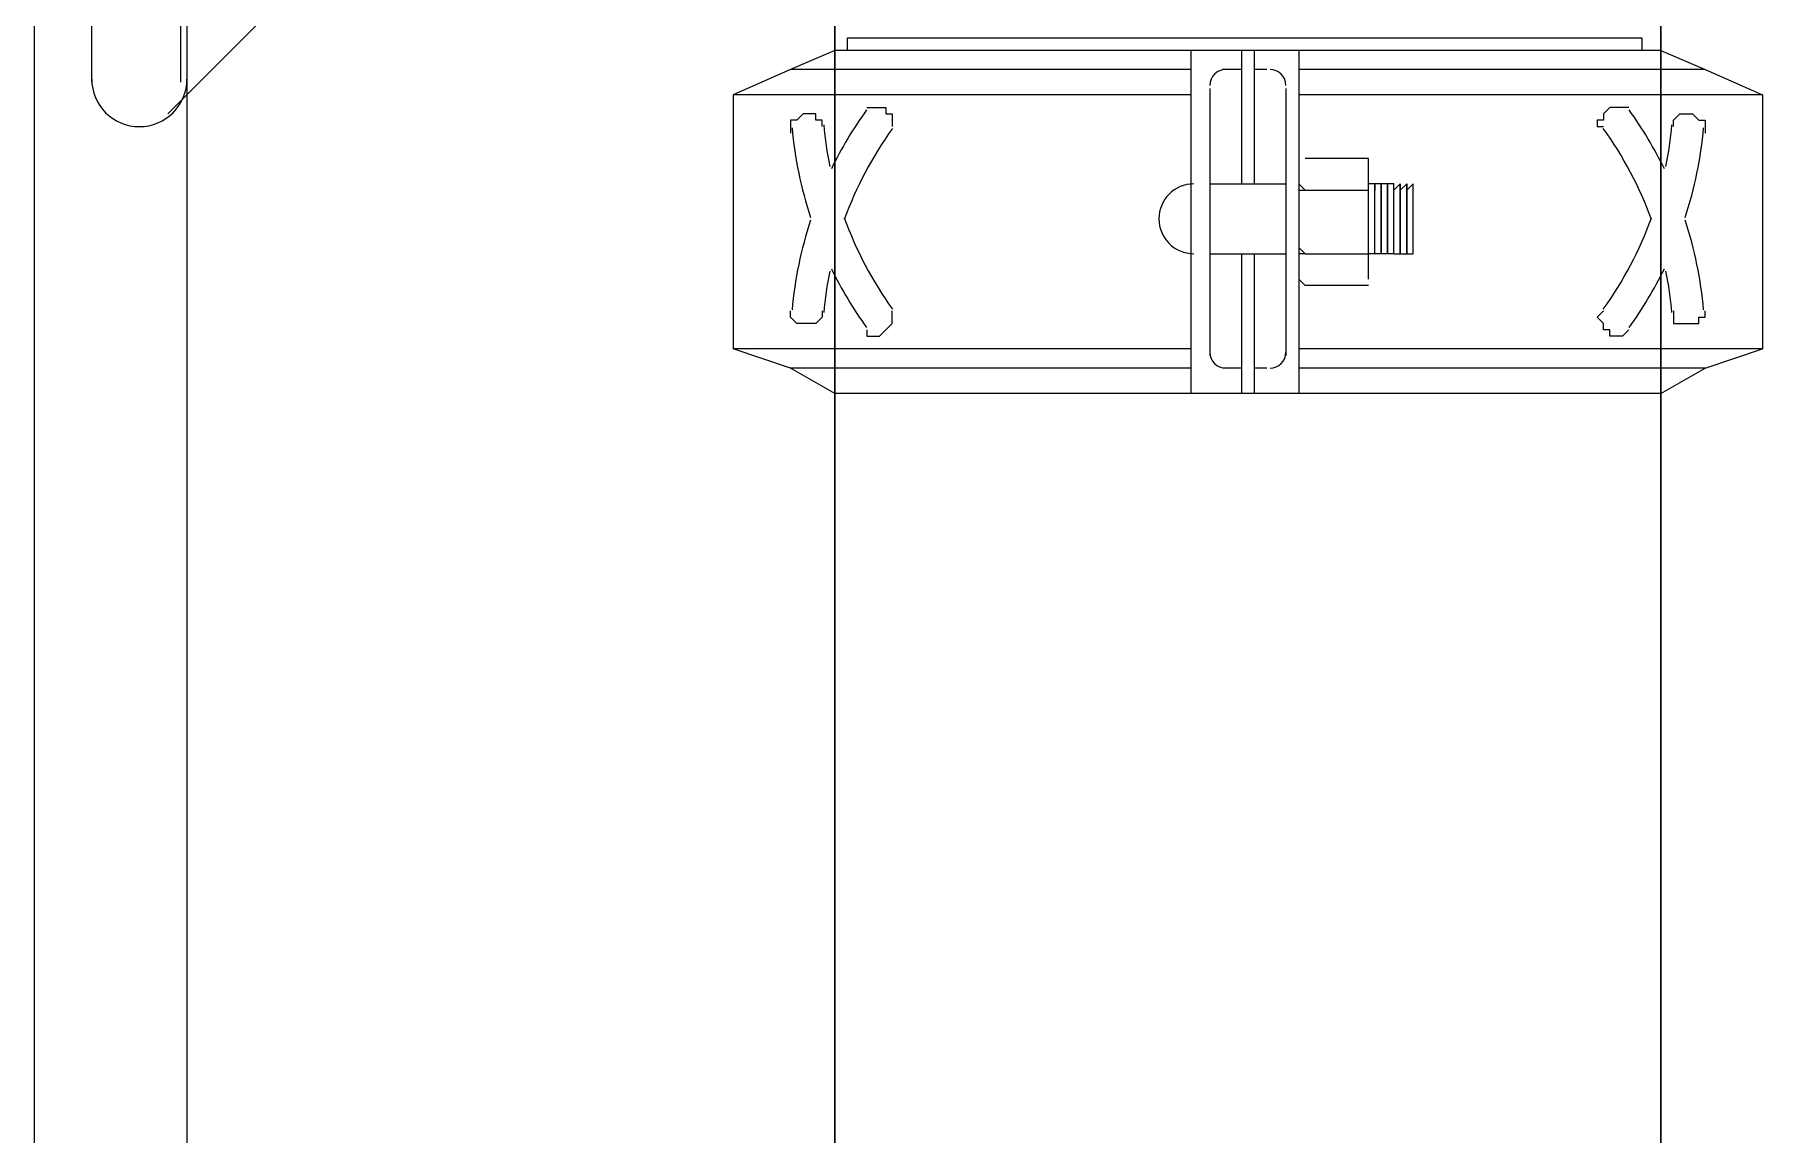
# Model space of a CAD drawing. Header units: millimetres. Extents: x 28 to 201, y 462 to 575.
# Drawn here: x 122.9709 to 123.2103, y 559.3732 to 559.5256 of the extents above; entities that cross this region are included whole.
import ezdxf

# ---------------------------------------------------------------- set-up
doc = ezdxf.new("R2010")
doc.units = ezdxf.units.MM
doc.layers.add('1- 3', color=3, linetype='Continuous')

# ---------------------------------------------------------------- blocks, each defined once
blk = doc.blocks.new('CTOBOM')
at = {"color": 0, "lineweight": 20}
for p, q in [((5.86769, -0.56935), (6.40984, -0.56935)), ((6.40984, -0.59047), (5.86769, -0.59047))]:
    blk.add_line(p, q, dxfattribs=at)
for points in [[(5.92666, -0.359), (5.93018, -0.35108)], [(5.93018, -0.35108), (5.96538, -0.35108)], [(5.93018, -0.35108), (5.93018, -0.41533)], [(5.96538, -0.35108), (5.96538, -0.41533)], [(5.96802, -0.359), (5.96538, -0.35108)], [(5.92402, -0.36516), (5.92666, -0.359)], [(5.92666, -0.359), (5.92666, -0.41533)], [(5.93458, -0.3634), (5.9337, -0.3634), (5.93282, -0.36252), (5.93282, -0.36164), (5.93282, -0.36076), (5.9337, -0.35988), (5.9337, -0.359), (5.93458, -0.359), (5.93546, -0.359)], [(5.9601, -0.3634), (5.96098, -0.3634), (5.96186, -0.3634), (5.96186, -0.36252), (5.96186, -0.36164), (5.96186, -0.36076), (5.96186, -0.35988), (5.96098, -0.35988), (5.96098, -0.359), (5.9601, -0.359)], [(5.97154, -0.36516), (5.96802, -0.359)], [(5.96802, -0.359), (5.96802, -0.41533)], [(4.88285, -0.47958), (6.57882, -0.47958), (6.57882, -0.36516), (5.37659, -0.36516)], [(4.88725, -0.36516), (8.15862, -0.36516)], [(8.72893, -0.36516), (5.77264, -0.36516)], [(5.92402, -0.36516), (5.92402, -0.47958)], [(5.97154, -0.36516), (5.97154, -0.47958)], [(5.92402, -0.47782), (5.92226, -0.47782), (5.92226, -0.3678), (5.92402, -0.3678), (5.92402, -0.47782)], [(5.93194, -0.36957), (5.93194, -0.37045), (5.93194, -0.37133), (5.93194, -0.37221), (5.93282, -0.37309), (5.9337, -0.37309), (5.9337, -0.37397), (5.93458, -0.37397), (5.93458, -0.37309)], [(5.96274, -0.36957), (5.96362, -0.37045), (5.96362, -0.37133), (5.96362, -0.37221), (5.96274, -0.37221), (5.96274, -0.37309), (5.96186, -0.37309), (5.96098, -0.37397), (5.9601, -0.37309)], [(5.9425, -0.39949), (5.94338, -0.40037)], [(5.95218, -0.40213), (5.95218, -0.40125), (5.95218, -0.40037), (5.95218, -0.39949), (5.9425, -0.39949)], [(5.9425, -0.39949), (5.9425, -0.39949)], [(5.95218, -0.39949), (5.9425, -0.39949)], [(5.95218, -0.39949), (5.95218, -0.39949)], [(5.9425, -0.40037), (5.94338, -0.40125)], [(5.9425, -0.40037), (5.9425, -0.40037)], [(5.9425, -0.40125), (5.94338, -0.40213)], [(5.9425, -0.40125), (5.9425, -0.40125)], [(5.9425, -0.40213), (5.9425, -0.40301), (5.9425, -0.40389), (5.9425, -0.40477), (5.9425, -0.40565)], [(5.95218, -0.40213), (5.9425, -0.40213)], [(5.95218, -0.40037), (5.95218, -0.40037)], [(5.95218, -0.40125), (5.95218, -0.40125)], [(5.95218, -0.40213), (5.95218, -0.40301), (5.95218, -0.40389)], [(5.9425, -0.40301), (5.94338, -0.40301)], [(5.9425, -0.40389), (5.94338, -0.40389)], [(5.95218, -0.40301), (5.95218, -0.40301)], [(5.95218, -0.40389), (5.95218, -0.40477)], [(5.95218, -0.40389), (5.95218, -0.40389)], [(5.9557, -0.40565), (5.9557, -0.40565), (5.93898, -0.40565), (5.93898, -0.41445)], [(5.95218, -0.40477), (5.9425, -0.40477)], [(5.9425, -0.40477), (5.94338, -0.40477)], [(5.95218, -0.40477), (5.9425, -0.40477)], [(5.94338, -0.41445), (5.94338, -0.40565), (5.9425, -0.40565)], [(5.94338, -0.40565), (5.94338, -0.40565)], [(5.95218, -0.41445), (5.95218, -0.40565), (5.9513, -0.40565)], [(5.95218, -0.40477), (5.95218, -0.40565)], [(5.95218, -0.40477), (5.95218, -0.40477)], [(5.95658, -0.40565), (5.95658, -0.41445), (5.9557, -0.41533)], [(5.92402, -0.41533), (5.97154, -0.41533)], [(5.94338, -0.41533), (5.94338, -0.41445), (5.9425, -0.41533)], [(5.9513, -0.41533), (5.95218, -0.41445), (5.95218, -0.41533)], [(5.9293, -0.41709), (5.96626, -0.41709)], [(5.9425, -0.42765), (5.9425, -0.41709)], [(5.95218, -0.42765), (5.95218, -0.41709)], [(5.92666, -0.41973), (5.92666, -0.42149)], [(5.96802, -0.41973), (5.96802, -0.42149)], [(5.92402, -0.42149), (5.9425, -0.42149)], [(5.92402, -0.42325), (5.9425, -0.42325)], [(5.92666, -0.42325), (5.92666, -0.42589)], [(5.95218, -0.42149), (5.97154, -0.42149)], [(5.95218, -0.42325), (5.97154, -0.42325)], [(5.96802, -0.42325), (5.96802, -0.42589)], [(5.9293, -0.42765), (5.96626, -0.42765)], [(5.92402, -0.43029), (5.97154, -0.43029)], [(5.92666, -0.43029), (5.92666, -0.48574)], [(5.93018, -0.43029), (5.93018, -0.49366)], [(5.96538, -0.43029), (5.96538, -0.49366)], [(5.96802, -0.43029), (5.96802, -0.48574)], [(5.93194, -0.47518), (5.93194, -0.4743), (5.93194, -0.47342), (5.93194, -0.47254), (5.93282, -0.47254), (5.93282, -0.47166), (5.9337, -0.47166), (5.93458, -0.47166)], [(5.96274, -0.47518), (5.96362, -0.47518), (5.96362, -0.4743), (5.96362, -0.47342), (5.96274, -0.47254), (5.96186, -0.47166), (5.96098, -0.47166), (5.9601, -0.47166)], [(8.15862, -0.47958), (4.88285, -0.47958)], [(8.72893, -0.47958), (5.77264, -0.47958)], [(5.92402, -0.47958), (5.92666, -0.48574)], [(5.97154, -0.47958), (5.96802, -0.48574), (5.96538, -0.49366)], [(5.93458, -0.48134), (5.9337, -0.48134), (5.9337, -0.48222), (5.93282, -0.48222), (5.93282, -0.4831), (5.93282, -0.48398), (5.9337, -0.48486), (5.9337, -0.48574), (5.93458, -0.48574), (5.93546, -0.48574)], [(5.9601, -0.48134), (5.96098, -0.48134), (5.96186, -0.48222), (5.96186, -0.4831), (5.96186, -0.48398), (5.96186, -0.48486), (5.96098, -0.48574), (5.9601, -0.48574)], [(5.92666, -0.48574), (5.93018, -0.49366)], [(5.93018, -0.49366), (5.96538, -0.49366)], [(5.88353, -0.5227), (5.93282, -0.57199)], [(5.87737, -0.57023), (5.92842, -0.57023)], [(5.92842, -0.58255), (5.814, -0.58255)]]:
    blk.add_lwpolyline(points, dxfattribs=at)
for points in [[(5.94715, -0.36179), (5.94312, -0.36046), (5.93895, -0.35961), (5.93473, -0.35923)], [(5.95995, -0.35923), (5.95573, -0.35961), (5.95156, -0.36046), (5.94753, -0.36179)], [(5.94009, -0.36446), (5.93819, -0.36407), (5.93627, -0.36378), (5.93434, -0.36361)], [(5.96034, -0.36361), (5.95841, -0.36378), (5.95649, -0.36407), (5.95459, -0.36446)], [(5.94042, -0.36467), (5.93757, -0.36606), (5.93484, -0.3677), (5.93226, -0.36956)], [(5.96242, -0.36956), (5.95984, -0.3677), (5.95711, -0.36606), (5.95426, -0.36467)], [(5.94746, -0.36646), (5.94296, -0.36809), (5.93871, -0.37033), (5.93483, -0.37313)], [(5.95985, -0.37313), (5.95597, -0.37033), (5.95172, -0.36809), (5.94722, -0.36646)], [(5.92886, -0.41709), (5.92764, -0.41709), (5.92666, -0.41808), (5.92666, -0.41929)], [(5.96802, -0.41929), (5.96802, -0.41808), (5.96704, -0.41709), (5.96582, -0.41709)], [(5.92666, -0.42545), (5.92666, -0.42667), (5.92764, -0.42765), (5.92886, -0.42765)], [(5.96582, -0.42765), (5.96704, -0.42765), (5.96802, -0.42667), (5.96802, -0.42545)], [(5.93483, -0.47162), (5.93871, -0.47441), (5.94296, -0.47666), (5.94746, -0.47828)], [(5.94722, -0.47828), (5.95172, -0.47666), (5.95597, -0.47441), (5.95985, -0.47162)], [(5.93226, -0.47519), (5.93484, -0.47705), (5.93757, -0.47868), (5.94042, -0.48007)], [(5.95426, -0.48007), (5.95711, -0.47868), (5.95984, -0.47705), (5.96242, -0.47519)], [(5.93434, -0.48113), (5.93627, -0.48096), (5.93819, -0.48068), (5.94009, -0.48029)], [(5.95459, -0.48029), (5.95649, -0.48068), (5.95841, -0.48096), (5.96034, -0.48113)], [(5.93473, -0.48552), (5.93895, -0.48514), (5.94312, -0.48428), (5.94715, -0.48296)], [(5.94753, -0.48296), (5.95156, -0.48428), (5.95573, -0.48514), (5.95995, -0.48552)]]:
    blk.add_open_spline(points, degree=3, dxfattribs=at)
for points in [[(5.9425, -0.40037), (5.9425, -0.40037), (5.95218, -0.40037), (5.95218, -0.40037), (5.95218, -0.40037), (5.9425, -0.40037), (5.9425, -0.40037)], [(5.9425, -0.40125), (5.9425, -0.40125), (5.95218, -0.40125), (5.95218, -0.40125), (5.95218, -0.40125), (5.9425, -0.40125), (5.9425, -0.40125)], [(5.9425, -0.40301), (5.9425, -0.40301), (5.95218, -0.40301), (5.95218, -0.40301), (5.95218, -0.40301), (5.9425, -0.40301), (5.9425, -0.40301)], [(5.9425, -0.40389), (5.9425, -0.40389), (5.95218, -0.40389), (5.95218, -0.40389), (5.95218, -0.40389), (5.9425, -0.40389), (5.9425, -0.40389)], [(5.9425, -0.42985), (5.9425, -0.43253), (5.94467, -0.43469), (5.94734, -0.43469), (5.95001, -0.43469), (5.95218, -0.43253), (5.95218, -0.42985)], [(5.92798, -0.58255), (5.93162, -0.58255), (5.93458, -0.5796), (5.93458, -0.57595), (5.93458, -0.57231), (5.93162, -0.56935), (5.92798, -0.56935)]]:
    blk.add_open_spline(points, degree=3, knots=[0, 0, 0, 0, 1, 1, 1, 2, 2, 2, 2], dxfattribs=at)

msp = doc.modelspace()

# ---------------------------------------------------------------- block references
at = {"layer": '1- 3', "rotation": 270}
msp.add_blockref('CTOBOM', (123.56135, 565.44738), dxfattribs=at)

doc.saveas('drawing.dxf')
